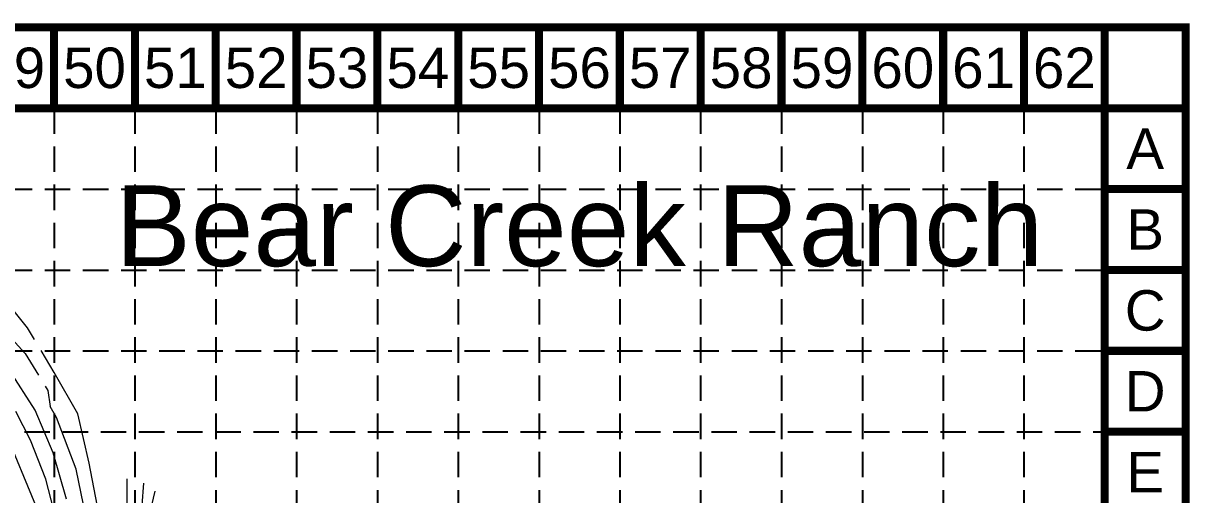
# Model space of a CAD drawing. Header units: inches. Extents: x 5726 to 10817, y 12055 to 15240.
# Drawn here: x 9671 to 10817, y 14777 to 15240 of the extents above; entities that cross this region are included whole.
import ezdxf
from ezdxf.enums import TextEntityAlignment as Align

# ---------------------------------------------------------------- set-up
doc = ezdxf.new("R2010")
doc.units = ezdxf.units.IN
doc.header["$LTSCALE"] = 100
doc.header["$MEASUREMENT"] = 0
doc.linetypes.add('HIDDEN', pattern=[0.375, 0.25, -0.125])
for name, color, linetype in [('20', 36, 'Continuous'), ('30', 7, 'Continuous'), ('BASE', 7, 'Continuous'), ('GRID', 254, 'HIDDEN')]:
    doc.layers.add(name, color=color, linetype=linetype)
doc.styles.get("Standard").update_dxf_attribs({"font": 'ARIAL.TTF', "height": 25})

# ---------------------------------------------------------------- blocks, each defined once
blk = doc.blocks.new('block2')
at = {"layer": 'GRID'}
for p, q in [((9701.5, 15156.3), (9701.5, 12138.3)), ((9780.9, 15156.3), (9780.9, 12138.3)), ((9860.3, 15156.3), (9860.3, 12138.3)), ((9939.7, 15156.3), (9939.7, 12138.3)), ((10019.1, 15156.3), (10019.1, 12138.3)), ((10098.6, 15156.3), (10098.6, 12138.3)), ((10178, 15156.3), (10178, 12138.3)), ((10257.4, 15156.3), (10257.4, 12138.3)), ((10336.8, 15156.3), (10336.8, 12138.3)), ((10416.2, 15156.3), (10416.2, 12138.3)), ((10495.7, 15156.3), (10495.7, 12138.3)), ((10575.1, 15156.3), (10575.1, 12217.7)), ((10654.5, 15156.3), (10654.5, 12217.7)), ((6842.3, 15076.9), (10733.9, 15076.9)), ((6842.3, 14997.4), (10733.9, 14997.4)), ((6842.3, 14918), (10733.9, 14918)), ((5809.9, 14838.6), (10733.9, 14838.6))]:
    blk.add_line(p, q, dxfattribs=at)

msp = doc.modelspace()

# ---------------------------------------------------------------- linework, layer by layer
at = {"layer": '20', "color": 43, "linetype": 'HIDDEN', "lineweight": 0}
for p, q in [((9675.3, 14940.7), (9647.6, 14975.3)), ((9634.6, 14957.6), (9673, 14915.3)), ((9701.5, 14896.8), (9675.3, 14940.7)), ((9673, 14915.3), (9695.3, 14879.1)), ((9695.3, 14879.1), (9697.5, 14863.3))]:
    msp.add_line(p, q, dxfattribs=at)
at = {"layer": '20', "color": 43, "lineweight": 0}
for p, q in [((9682.8, 14859.8), (9657.6, 14899.1)), ((9724.8, 14856), (9701.5, 14896.8)), ((9678.2, 14830.2), (9664, 14858.3)), ((9700.5, 14817.9), (9682.8, 14859.8)), ((9704, 14852.5), (9697.5, 14863.3)), ((9735.9, 14807.8), (9724.8, 14856)), ((9723.2, 14801.7), (9704, 14852.5)), ((9693.2, 14792.1), (9678.2, 14830.2)), ((9713.6, 14772.4), (9700.5, 14817.9)), ((9745.6, 14758.2), (9735.9, 14807.8)), ((9732.5, 14755.5), (9723.2, 14801.7)), ((9704, 14751.3), (9693.2, 14792.1)), ((9773.4, 14789.2), (9773.4, 14792.4)), ((9773.4, 14765.3), (9773.4, 14789.2)), ((9788, 14766.5), (9789.5, 14788)), ((9797.4, 14766.3), (9800.9, 14780.3))]:
    msp.add_line(p, q, dxfattribs=at)
at = {"layer": '30', "color": 7, "lineweight": 0}
msp.add_line((9710.5, 14701.3), (9647.1, 14853.3), dxfattribs=at)
at = {"layer": 'BASE', "color": 9}
msp.add_line((10733.9, 15156.3), (10733.9, 12138.3), dxfattribs=at)
at = {"layer": 'BASE', "const_width": 7.94}
for points in [[(5730.5, 12058.9), (10813.3, 12058.9), (10813.3, 15235.7), (5730.5, 15235.7)], [(5809.9, 12138.3), (10733.9, 12138.3), (10733.9, 15156.3), (5809.9, 15156.3)]]:
    msp.add_lwpolyline(points, close=True, dxfattribs=at)
for points in [[(9701.5, 15156.3), (9701.5, 15235.7)], [(9780.9, 15156.3), (9780.9, 15235.7)], [(9860.3, 15156.3), (9860.3, 15235.7)], [(9939.7, 15156.3), (9939.7, 15235.7)], [(10019.1, 15156.3), (10019.1, 15235.7)], [(10098.6, 15156.3), (10098.6, 15235.7)], [(10178, 15156.3), (10178, 15235.7)], [(10257.4, 15156.3), (10257.4, 15235.7)], [(10336.8, 15156.3), (10336.8, 15235.7)], [(10416.2, 15156.3), (10416.2, 15235.7)], [(10495.7, 15156.3), (10495.7, 15235.7)], [(10575.1, 15156.3), (10575.1, 15235.7)], [(10654.5, 15156.3), (10654.5, 15235.7)], [(10733.9, 15156.3), (10733.9, 15235.7)], [(10813.3, 15156.3), (10813.3, 15235.7)], [(10813.3, 15156.3), (10733.9, 15156.3)], [(10813.3, 15076.9), (10733.9, 15076.9)], [(10813.3, 14997.4), (10733.9, 14997.4)], [(10813.3, 14918), (10733.9, 14918)], [(10813.3, 14838.6), (10733.9, 14838.6)]]:
    msp.add_lwpolyline(points, dxfattribs=at)

# ---------------------------------------------------------------- block references
at = {"layer": 'GRID', "color": 84}
msp.add_blockref('block2', (0, 0), dxfattribs=at)

# ---------------------------------------------------------------- texts
at = {"layer": 'BASE'}
for s, height, p in [('49', 39.71, (9661.8, 15196)), ('50', 39.71, (9741.2, 15196)), ('51', 39.71, (9820.6, 15196)), ('52', 39.71, (9900, 15196)), ('53', 39.71, (9979.4, 15196)), ('54', 39.71, (10058.9, 15196)), ('55', 39.71, (10138.3, 15196)), ('56', 39.71, (10217.7, 15196)), ('57', 39.71, (10297.1, 15196)), ('58', 39.71, (10376.5, 15196)), ('59', 39.71, (10456, 15196)), ('60', 39.71, (10535.4, 15196)), ('61', 39.71, (10614.8, 15196)), ('62', 39.71, (10694.2, 15196)), ('A', 39.7, (10773.6, 15116.6)), ('B', 39.7, (10773.6, 15037.2)), ('C', 39.7, (10773.6, 14957.7)), ('D', 39.7, (10773.6, 14878.3)), ('E', 39.7, (10773.6, 14798.9))]:
    msp.add_text(s, height=height, dxfattribs=at).set_placement(p, align=Align.MIDDLE_CENTER)
at = {"layer": 'BASE', "color": 7}
msp.add_text('Bear Creek Ranch', height=79.333, dxfattribs=at).set_placement((10217.6, 15001.2), align=Align.CENTER)

doc.saveas('drawing.dxf')
